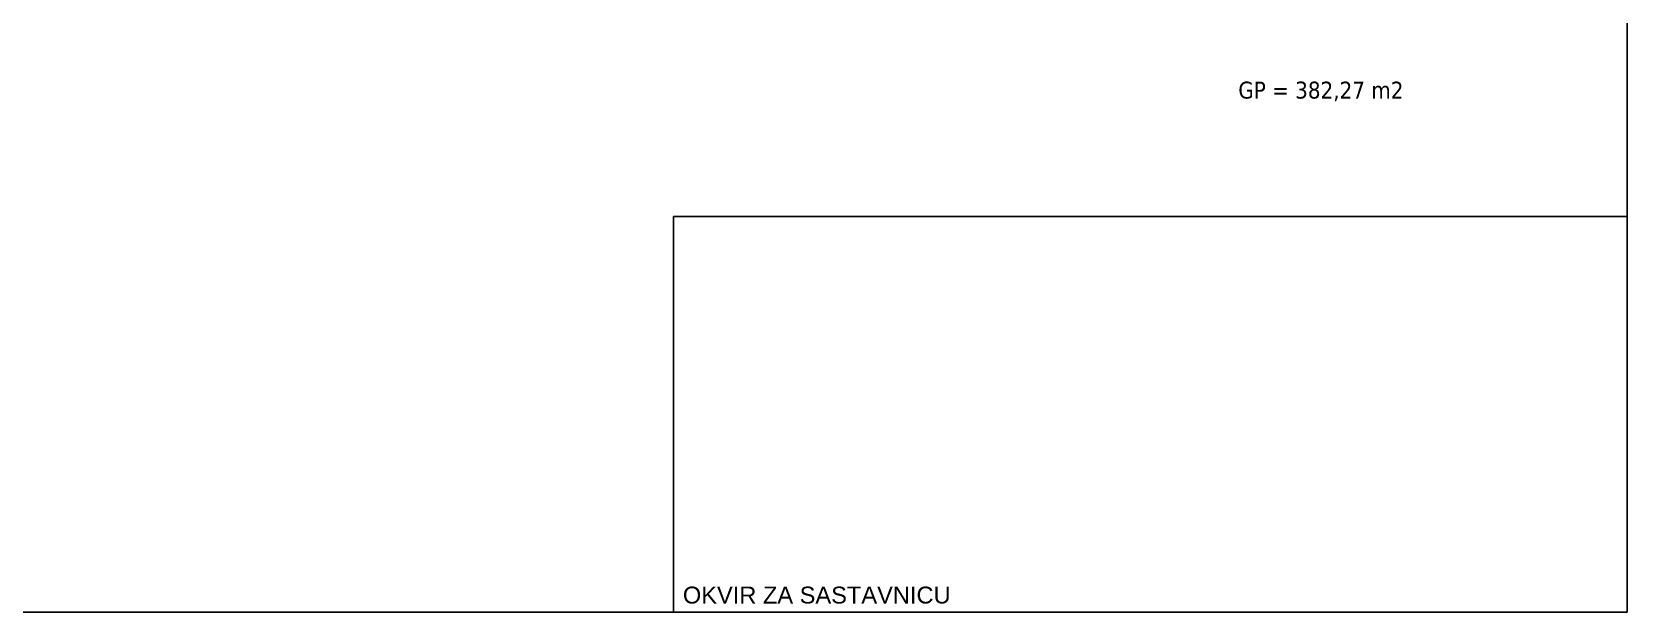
# Model space of a CAD drawing. Header units: centimetres. Extents: x 642232439 to 646206409, y 502891828 to 503284195.
# Drawn here: x 646186050 to 646188409, y 503268121 to 503268979 of the extents above; entities that cross this region are included whole.
import ezdxf

# ---------------------------------------------------------------- set-up
doc = ezdxf.new("R2010")
doc.units = ezdxf.units.CM
doc.layers.add('_POVRŠINA', color=255, linetype='Continuous', lineweight=5)
doc.layers.add('SAST_Linija sastavnice', color=3, linetype='Continuous', plot=False)
doc.styles.get("Standard").update_dxf_attribs({"font": 'arial.ttf'})
doc.styles.add('tahoma10', font='tahoma.ttf', dxfattribs={"height": 2})

msp = doc.modelspace()

# ---------------------------------------------------------------- linework, layer by layer
at = {"layer": 'SAST_Linija sastavnice'}
for points in [[(646188408.92, 503270987.07), (646184510.92, 503270987.07), (646184510.92, 503268121.07), (646188408.92, 503268121.07)], [(646186998.92, 503268706.07), (646188408.92, 503268706.07), (646188408.92, 503268121.07), (646186998.92, 503268121.07)]]:
    msp.add_lwpolyline(points, close=True, dxfattribs=at)

# ---------------------------------------------------------------- texts
at = {"layer": 'SAST_Linija sastavnice', "insert": (646187012.84, 503268133.41), "char_height": 25, "attachment_point": 7, "rotation": 360}
msp.add_mtext('OKVIR ZA SASTAVNICU', dxfattribs=at)

# ---------------------------------------------------------------- next in the draw order: texts
at = {"layer": '_POVRŠINA', "insert": (646187834.07, 503268905.37), "char_height": 25, "attachment_point": 1, "style": 'tahoma10', "bg_fill": 3, "box_fill_scale": 1.1, "bg_fill_color": 256, "bg_fill_transparency": 0}
msp.add_mtext_dynamic_manual_height_columns('\\pt125;GP = 382,27 m2', width=422.1218, gutter_width=10, heights=[0.461], dxfattribs=at)

doc.saveas('drawing.dxf')
